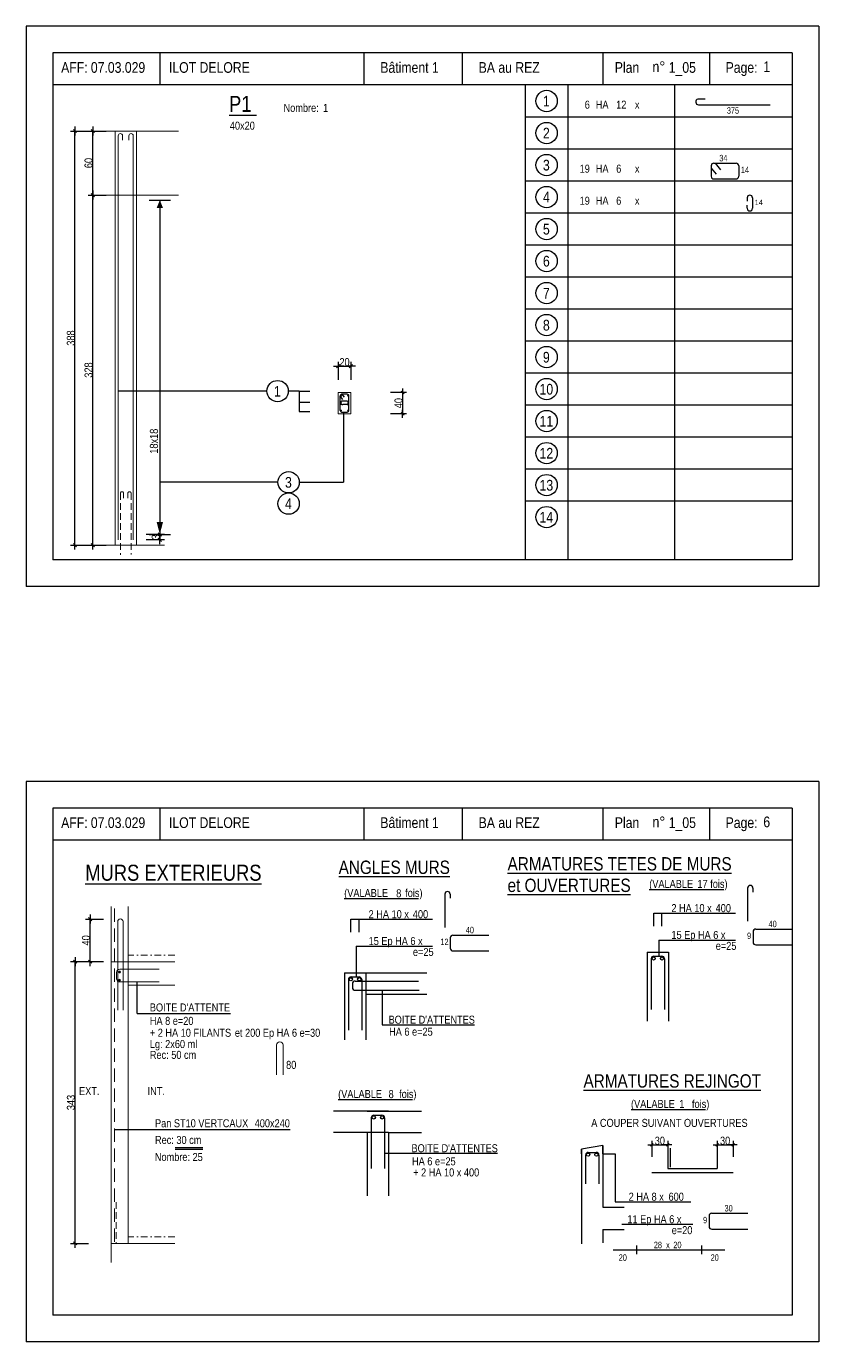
# Model space of a CAD drawing. Header units: metres. Extents: x -9927 to 45032, y -190416 to 12166.
# Drawn here: x 297 to 1782, y -60588 to -58122 of the extents above; entities that cross this region are included whole.
import ezdxf
from ezdxf.enums import TextEntityAlignment as Align

# ---------------------------------------------------------------- set-up
doc = ezdxf.new("R2010")
doc.units = ezdxf.units.M
doc.header["$PDMODE"] = 65
doc.linetypes.add('CACHE2', pattern=[0.1875, 0.125, -0.0625])
doc.linetypes.add('TIRETPT2', pattern=[12.7, 6.35, -3.175, 0, -3.175])
for name, color, linetype in [('01_cote_gen', 4, 'Continuous'), ('01_fenetres', 171, 'Continuous'), ('01_linteaux', 3, 'Continuous'), ('01_sem', 42, 'Continuous'), ('01_texte', 230, 'Continuous'), ('AA_COTES', 2, 'Continuous')]:
    doc.layers.add(name, color=color, linetype=linetype)
doc.styles.add('STYLE2', font='ARIALN.TTF')
doc.dimstyles.new('JB25', dxfattribs={"dimscale": 0.1, "dimtxt": 150, "dimasz": 17, "dimexe": 0.1, "dimexo": 0.1, "dimgap": 0.09, "dimtad": 1, "dimdec": 1, "dimlfac": 0.5, "dimdsep": 46, "dimtxsty": 'STYLE2', "dimblk1": 'BOND_G', "dimblk2": 'BOND_D', "dimsah": 1, "dimcen": 1.5, "dimdle": 0.01, "dimse1": 1, "dimse2": 1, "dimclrd": 4, "dimclre": 2, "dimclrt": 5, "dimadec": 0, "dimazin": 0, "dimtfac": 2.333333, "dimtdec": 1, "dimtix": 1, "dimtmove": 2, "dimatfit": 3, "dimldrblk": 'BOND_G', "dimfxl": 1, "dimtolj": 1, "dimtzin": 0, "dimarcsym": 0})
doc.dimstyles.new('JB50', dxfattribs={"dimscale": 0.1, "dimtxt": 150, "dimasz": 15, "dimexe": 0.1, "dimexo": 0.1, "dimgap": 0.09, "dimtad": 1, "dimdec": 1, "dimdsep": 46, "dimtxsty": 'STYLE2', "dimblk1": 'BOND_G', "dimblk2": 'BOND_D', "dimsah": 1, "dimcen": 1.5, "dimdle": 0.01, "dimse1": 1, "dimse2": 1, "dimclrd": 4, "dimclre": 2, "dimclrt": 6, "dimazin": 2, "dimtfac": 2.333333, "dimtdec": 1, "dimtix": 1, "dimtmove": 2, "dimatfit": 3, "dimldrblk": 'BOND_G', "dimfxl": 1, "dimtolj": 1, "dimtzin": 0, "dimarcsym": 0})

# ---------------------------------------------------------------- blocks, each defined once
blk = doc.blocks.new('BOND_G')
at = {"layer": 'AA_COTES', "color": 0}
for p, q in [((0, -5), (0, 15)), ((5, 0), (-5, 0)), ((1.8, 1.8), (-1.8, -1.8))]:
    blk.add_line(p, q, dxfattribs=at)
blk = doc.blocks.new('BOND_D')
at = {"layer": 'AA_COTES', "color": 0}
for p, q in [((5, 0), (-5, 0)), ((-1.8, -1.8), (1.8, 1.8)), ((0, 5), (0, -15))]:
    blk.add_line(p, q, dxfattribs=at)
blk = doc.blocks.new('*D599')
at = {"layer": '01_cote_gen', "color": 4, "linetype": 'Continuous', "lineweight": -2, "transparency": 16777216}
blk.add_line((388.7, -59092.8), (388.7, -58320.2), dxfattribs=at)
at = {"layer": 'DEFPOINTS', "color": 0, "linetype": 'Continuous', "lineweight": 0, "transparency": 16777216}
for p in [(388.7, -58318.5), (503.8, -58318.5), (463.8, -59094.5)]:
    blk.add_point(p, dxfattribs=at)
at = {"layer": '01_cote_gen', "color": 4, "linetype": 'Continuous', "lineweight": -2, "transparency": 16777216, "xscale": 1.7, "yscale": 1.7, "zscale": 1.7}
for name, p, rotation in [('BOND_D', (388.7, -58318.5), 90), ('BOND_G', (388.7, -59094.5), 270)]:
    blk.add_blockref(name, p, dxfattribs=dict(at, rotation=rotation))
at = {"layer": '01_cote_gen', "color": 5, "linetype": 'Continuous', "lineweight": 0, "transparency": 16777216, "insert": (381, -58706.5), "char_height": 15, "attachment_point": 5, "rotation": 90, "style": 'STYLE2'}
blk.add_mtext('\\A1;388', dxfattribs=at)
blk = doc.blocks.new('*D600')
at = {"layer": '01_cote_gen', "color": 4, "linetype": 'Continuous', "lineweight": -2, "transparency": 16777216}
blk.add_line((421.9, -58436.8), (421.9, -58320.2), dxfattribs=at)
at = {"layer": 'DEFPOINTS', "color": 0, "linetype": 'Continuous', "lineweight": 0, "transparency": 16777216}
for p in [(421.9, -58318.5), (550.5, -58318.5), (559.6, -58438.5)]:
    blk.add_point(p, dxfattribs=at)
at = {"layer": '01_cote_gen', "color": 4, "linetype": 'Continuous', "lineweight": -2, "transparency": 16777216, "xscale": 1.7, "yscale": 1.7, "zscale": 1.7}
for name, p, rotation in [('BOND_D', (421.9, -58318.5), 90), ('BOND_G', (421.9, -58438.5), 270)]:
    blk.add_blockref(name, p, dxfattribs=dict(at, rotation=rotation))
at = {"layer": '01_cote_gen', "color": 5, "linetype": 'Continuous', "lineweight": 0, "transparency": 16777216, "insert": (414.2, -58378.5), "char_height": 15, "attachment_point": 5, "rotation": 90, "style": 'STYLE2'}
blk.add_mtext('\\A1;60', dxfattribs=at)
blk = doc.blocks.new('*D601')
at = {"layer": '01_cote_gen', "color": 4, "linetype": 'Continuous', "lineweight": -2, "transparency": 16777216}
blk.add_line((421.9, -59092.8), (421.9, -58440.2), dxfattribs=at)
at = {"layer": 'DEFPOINTS', "color": 0, "linetype": 'Continuous', "lineweight": 0, "transparency": 16777216}
for p in [(421.9, -58438.5), (430.4, -58438.5), (440, -59094.5)]:
    blk.add_point(p, dxfattribs=at)
at = {"layer": '01_cote_gen', "color": 4, "linetype": 'Continuous', "lineweight": -2, "transparency": 16777216, "xscale": 1.7, "yscale": 1.7, "zscale": 1.7}
for name, p, rotation in [('BOND_D', (421.9, -58438.5), 90), ('BOND_G', (421.9, -59094.5), 270)]:
    blk.add_blockref(name, p, dxfattribs=dict(at, rotation=rotation))
at = {"layer": '01_cote_gen', "color": 5, "linetype": 'Continuous', "lineweight": 0, "transparency": 16777216, "insert": (414.2, -58766.5), "char_height": 15, "attachment_point": 5, "rotation": 90, "style": 'STYLE2'}
blk.add_mtext('\\A1;328', dxfattribs=at)
blk = doc.blocks.new('*D602')
at = {"layer": '01_cote_gen', "color": 4, "linetype": 'Continuous', "lineweight": -2, "transparency": 16777216}
blk.add_line((547.7, -59076.2), (547.7, -59082.8), dxfattribs=at)
at = {"layer": 'DEFPOINTS', "color": 0, "linetype": 'Continuous', "lineweight": 0, "transparency": 16777216}
for p in [(497.8, -59084.5), (540.9, -59074.5), (547.7, -59084.5)]:
    blk.add_point(p, dxfattribs=at)
at = {"layer": '01_cote_gen', "color": 4, "linetype": 'Continuous', "lineweight": -2, "transparency": 16777216, "xscale": 1.7, "yscale": 1.7, "zscale": 1.7}
for name, p, rotation in [('BOND_G', (547.7, -59074.5), 90), ('BOND_D', (547.7, -59084.5), 270)]:
    blk.add_blockref(name, p, dxfattribs=dict(at, rotation=rotation))
at = {"layer": '01_cote_gen', "color": 5, "linetype": 'Continuous', "lineweight": 0, "transparency": 16777216, "insert": (540, -59079.5), "char_height": 15, "attachment_point": 5, "rotation": 90, "style": 'STYLE2'}
blk.add_mtext('\\A1;3', dxfattribs=at)
blk = doc.blocks.new('*D603')
at = {"layer": '01_cote_gen', "color": 4, "linetype": 'Continuous', "lineweight": -2, "transparency": 16777216}
blk.add_line((1002.7, -58810), (1002.7, -58847), dxfattribs=at)
at = {"layer": 'DEFPOINTS', "color": 0, "linetype": 'Continuous', "lineweight": 0, "transparency": 16777216}
for p in [(905.9, -58808.5), (905.9, -58848.5), (1002.7, -58848.5)]:
    blk.add_point(p, dxfattribs=at)
at = {"layer": '01_cote_gen', "color": 4, "linetype": 'Continuous', "lineweight": -2, "transparency": 16777216, "xscale": 1.5, "yscale": 1.5, "zscale": 1.5}
for name, p, rotation in [('BOND_G', (1002.7, -58808.5), 90), ('BOND_D', (1002.7, -58848.5), 270)]:
    blk.add_blockref(name, p, dxfattribs=dict(at, rotation=rotation))
at = {"layer": '01_cote_gen', "color": 6, "linetype": 'Continuous', "lineweight": 0, "transparency": 16777216, "insert": (995.1, -58828.5), "char_height": 15, "attachment_point": 5, "rotation": 90, "style": 'STYLE2'}
blk.add_mtext('\\A1;40', dxfattribs=at)
blk = doc.blocks.new('*D604')
at = {"layer": '01_cote_gen', "color": 4, "linetype": 'Continuous', "lineweight": -2, "transparency": 16777216}
blk.add_line((883.6, -58759.4), (904.2, -58759.4), dxfattribs=at)
at = {"layer": 'DEFPOINTS', "color": 0, "linetype": 'Continuous', "lineweight": 0, "transparency": 16777216}
for p in [(905.9, -58759.4), (881.9, -58808.5), (905.9, -58808.5)]:
    blk.add_point(p, dxfattribs=at)
at = {"layer": '01_cote_gen', "color": 4, "linetype": 'Continuous', "lineweight": -2, "transparency": 16777216, "xscale": 1.7, "yscale": 1.7, "zscale": 1.7, "rotation": 180}
blk.add_blockref('BOND_G', (881.9, -58759.4), dxfattribs=at)
at = {"layer": '01_cote_gen', "color": 4, "linetype": 'Continuous', "lineweight": -2, "transparency": 16777216, "xscale": 1.7, "yscale": 1.7, "zscale": 1.7}
blk.add_blockref('BOND_D', (905.9, -58759.4), dxfattribs=at)
at = {"layer": '01_cote_gen', "color": 5, "linetype": 'Continuous', "lineweight": 0, "transparency": 16777216, "insert": (893.9, -58751.7), "char_height": 15, "attachment_point": 5, "style": 'STYLE2'}
blk.add_mtext('\\A1;20', dxfattribs=at)
blk = doc.blocks.new('*D632')
at = {"layer": '01_cote_gen', "color": 4, "linetype": 'Continuous', "lineweight": -2, "transparency": 16777216}
blk.add_line((416.9, -59873.7), (416.9, -59797.2), dxfattribs=at)
at = {"layer": 'DEFPOINTS', "color": 0, "linetype": 'Continuous', "lineweight": 0, "transparency": 16777216}
for p in [(416.9, -59795.5), (470.5, -59795.5), (456.7, -59875.4)]:
    blk.add_point(p, dxfattribs=at)
at = {"layer": '01_cote_gen', "color": 4, "linetype": 'Continuous', "lineweight": -2, "transparency": 16777216, "xscale": 1.7, "yscale": 1.7, "zscale": 1.7}
for name, p, rotation in [('BOND_D', (416.9, -59795.5), 90), ('BOND_G', (416.9, -59875.4), 270)]:
    blk.add_blockref(name, p, dxfattribs=dict(at, rotation=rotation))
at = {"layer": '01_cote_gen', "color": 5, "linetype": 'Continuous', "lineweight": 0, "transparency": 16777216, "insert": (409.3, -59835.5), "char_height": 15, "attachment_point": 5, "rotation": 90, "style": 'STYLE2'}
blk.add_mtext('\\A1;40', dxfattribs=at)
blk = doc.blocks.new('*D633')
at = {"layer": '01_cote_gen', "color": 4, "linetype": 'Continuous', "lineweight": -2, "transparency": 16777216}
blk.add_line((416.9, -59873.7), (416.9, -59797.2), dxfattribs=at)
at = {"layer": 'DEFPOINTS', "color": 0, "linetype": 'Continuous', "lineweight": 0, "transparency": 16777216}
for p in [(416.9, -59795.5), (470.5, -59795.5), (456.7, -59875.4)]:
    blk.add_point(p, dxfattribs=at)
at = {"layer": '01_cote_gen', "color": 4, "linetype": 'Continuous', "lineweight": -2, "transparency": 16777216, "xscale": 1.7, "yscale": 1.7, "zscale": 1.7}
for name, p, rotation in [('BOND_D', (416.9, -59795.5), 90), ('BOND_G', (416.9, -59875.4), 270)]:
    blk.add_blockref(name, p, dxfattribs=dict(at, rotation=rotation))
at = {"layer": '01_cote_gen', "color": 5, "linetype": 'Continuous', "lineweight": 0, "transparency": 16777216, "insert": (409.3, -59835.5), "char_height": 15, "attachment_point": 5, "rotation": 90, "style": 'STYLE2'}
blk.add_mtext('\\A1;40', dxfattribs=at)
blk = doc.blocks.new('*D652')
at = {"layer": '01_texte', "color": 4, "lineweight": -2, "transparency": 16777216}
blk.add_line((1593.6, -60218.7), (1620.6, -60218.7), dxfattribs=at)
at = {"layer": 'DEFPOINTS', "color": 0, "lineweight": 0, "transparency": 16777216}
for p in [(1622.1, -60218.7), (1592.1, -60232.4), (1622.1, -60232.4)]:
    blk.add_point(p, dxfattribs=at)
at = {"layer": '01_texte', "color": 4, "lineweight": -2, "transparency": 16777216, "xscale": 1.5, "yscale": 1.5, "zscale": 1.5, "rotation": 180}
blk.add_blockref('BOND_G', (1592.1, -60218.7), dxfattribs=at)
at = {"layer": '01_texte', "color": 4, "lineweight": -2, "transparency": 16777216, "xscale": 1.5, "yscale": 1.5, "zscale": 1.5}
blk.add_blockref('BOND_D', (1622.1, -60218.7), dxfattribs=at)
at = {"layer": '01_texte', "color": 6, "transparency": 16777216, "insert": (1607.1, -60211.1), "char_height": 15, "attachment_point": 5, "style": 'STYLE2'}
blk.add_mtext('\\A1;30', dxfattribs=at)
blk = doc.blocks.new('*D634')
at = {"layer": '01_texte', "color": 4, "lineweight": -2, "transparency": 16777216}
blk.add_line((1471.3, -60218.7), (1498.3, -60218.7), dxfattribs=at)
at = {"layer": 'DEFPOINTS', "color": 0, "lineweight": 0, "transparency": 16777216}
for p in [(1499.8, -60218.7), (1469.8, -60244.3), (1499.8, -60244.3)]:
    blk.add_point(p, dxfattribs=at)
at = {"layer": '01_texte', "color": 4, "lineweight": -2, "transparency": 16777216, "xscale": 1.5, "yscale": 1.5, "zscale": 1.5, "rotation": 180}
blk.add_blockref('BOND_G', (1469.8, -60218.7), dxfattribs=at)
at = {"layer": '01_texte', "color": 4, "lineweight": -2, "transparency": 16777216, "xscale": 1.5, "yscale": 1.5, "zscale": 1.5}
blk.add_blockref('BOND_D', (1499.8, -60218.7), dxfattribs=at)
at = {"layer": '01_texte', "color": 6, "transparency": 16777216, "insert": (1484.8, -60211.1), "char_height": 15, "attachment_point": 5, "style": 'STYLE2'}
blk.add_mtext('\\A1;30', dxfattribs=at)
blk = doc.blocks.new('*D635')
at = {"layer": '01_cote_gen', "color": 4, "linetype": 'Continuous', "lineweight": -2, "transparency": 16777216}
blk.add_line((388.8, -60401.7), (388.8, -59877.1), dxfattribs=at)
at = {"layer": 'DEFPOINTS', "color": 0, "linetype": 'Continuous', "lineweight": 0, "transparency": 16777216}
for p in [(388.8, -59875.4), (562.4, -59875.4), (562.4, -60403.4)]:
    blk.add_point(p, dxfattribs=at)
at = {"layer": '01_cote_gen', "color": 4, "linetype": 'Continuous', "lineweight": -2, "transparency": 16777216, "xscale": 1.7, "yscale": 1.7, "zscale": 1.7}
for name, p, rotation in [('BOND_D', (388.8, -59875.4), 90), ('BOND_G', (388.8, -60403.4), 270)]:
    blk.add_blockref(name, p, dxfattribs=dict(at, rotation=rotation))
at = {"layer": '01_cote_gen', "color": 5, "linetype": 'Continuous', "lineweight": 0, "transparency": 16777216, "insert": (381.1, -60139.4), "char_height": 15, "attachment_point": 5, "rotation": 90, "style": 'STYLE2'}
blk.add_mtext('\\A1;343', dxfattribs=at)

msp = doc.modelspace()

# ---------------------------------------------------------------- linework, layer by layer
at = {"layer": '01_cote_gen', "color": 2, "linetype": 'CACHE2', "lineweight": 0, "ltscale": 100}
for p, q in [((473.81, -58997.51), (473.81, -59113.07)), ((479.81, -58997.51), (479.81, -59006.48)), ((487.81, -58997.51), (487.81, -59006.48)), ((493.81, -58997.51), (493.81, -59112.22)), ((465.82, -60326.01), (465.82, -60403.42))]:
    msp.add_line(p, q, dxfattribs=at)
for centre in [(476.81, -58997.51), (490.81, -58997.51)]:
    msp.add_arc(centre, 3, 0, 180, dxfattribs=at)
at = {"layer": '01_fenetres', "ltscale": 30}
for p, q in [((347.47, -58172.22), (347.47, -59122.22)), ((1732.47, -58172.22), (347.47, -58172.22)), ((547.47, -58172.22), (547.47, -58232.22)), ((929.97, -58172.22), (929.97, -58232.22)), ((1114.23, -58172.22), (1114.23, -58232.22)), ((1378.34, -58232.22), (1378.34, -58172.22)), ((1578.34, -58232.22), (1578.34, -58172.22)), ((1732.47, -58172.22), (1732.47, -59122.22)), ((1732.47, -58232.22), (347.47, -58232.22)), ((1732.47, -59122.22), (347.47, -59122.22)), ((347.47, -59587.7), (347.47, -60537.7)), ((347.47, -59587.7), (347.47, -60537.7)), ((347.47, -59587.7), (347.47, -60537.7)), ((1732.47, -59587.7), (347.47, -59587.7)), ((547.47, -59587.7), (547.47, -59647.7)), ((929.97, -59587.7), (929.97, -59647.7)), ((1114.23, -59587.7), (1114.23, -59647.7)), ((1378.34, -59647.7), (1378.34, -59587.7)), ((1578.34, -59647.7), (1578.34, -59587.7)), ((1732.47, -59587.7), (1732.47, -60537.7)), ((1732.47, -59647.7), (347.47, -59647.7)), ((1732.47, -60537.7), (347.47, -60537.7))]:
    msp.add_line(p, q, dxfattribs=at)
at = {"layer": '01_linteaux', "linetype": 'Continuous'}
for p, q in [((1556.01, -58258.47), (1569.75, -58258.47)), ((1557.24, -58269.45), (1691.56, -58269.45)), ((1585.92, -58378.75), (1627.69, -58378.75)), ((1588.61, -58378.75), (1598.59, -58391.06)), ((1580.92, -58383.75), (1580.92, -58403.36)), ((1580.92, -58387.89), (1590.11, -58399.22)), ((1632.69, -58383.75), (1632.69, -58403.36)), ((1585.92, -58408.36), (1627.69, -58408.36)), ((1648.5, -58443.75), (1648.5, -58450.12)), ((1658.5, -58443.75), (1658.5, -58463.36)), ((1648.5, -58463.36), (1648.5, -58457.51)), ((1081.89, -59748.94), (1081.89, -59811.11)), ((1091.89, -59748.94), (1091.89, -59756.35)), ((1092, -59830.67), (1092, -59850.28)), ((1097, -59825.67), (1164.59, -59825.67)), ((1097, -59855.28), (1164.59, -59855.28)), ((893.56, -59896.51), (893.56, -60022.22)), ((893.56, -59896.51), (1047.99, -59896.51)), ((901.06, -59909.01), (901.06, -60004.01)), ((906.06, -59904.01), (921.06, -59904.01)), ((926.06, -59909.01), (926.06, -60004.01)), ((933.56, -59896.51), (933.56, -60022.22)), ((908.56, -59916.77), (908.56, -59924.01)), ((913.56, -59911.77), (1032.62, -59911.77)), ((913.56, -59929.01), (1033.56, -59929.01)), ((933.56, -59936.51), (1047.99, -59936.51)), ((976.52, -60155.55), (873.09, -60155.55)), ((936.52, -60155.55), (1038.24, -60155.55)), ((944.02, -60168.05), (944.02, -60263.05)), ((949.02, -60163.05), (964.02, -60163.05)), ((969.02, -60168.05), (969.02, -60263.05)), ((976.52, -60195.55), (873.09, -60195.55)), ((936.52, -60195.55), (936.52, -60314.12)), ((976.52, -60195.55), (976.52, -60314.12)), ((976.52, -60195.55), (1038.24, -60195.55))]:
    msp.add_line(p, q, dxfattribs=at)
for centre in [(905.72, -59908.33), (921.39, -59908.33), (948.68, -60167.37), (964.35, -60167.37)]:
    msp.add_circle(centre, 3, dxfattribs=at)
for centre, start, end in [((1557.12, -58263.35), 102.77382, 192.77382), ((1557.24, -58264.45), 180, 270), ((1585.92, -58383.75), 90, 180), ((1627.69, -58383.75), 0, 90), ((1585.92, -58403.36), 180, 270), ((1627.69, -58403.36), 270, 0), ((1653.5, -58443.75), 90, 180), ((1653.5, -58443.75), 0, 90), ((1653.5, -58463.36), 180, 270), ((1653.5, -58463.36), 270, 0), ((1086.89, -59748.94), 90, 180), ((1086.89, -59748.94), 0, 90), ((1097, -59830.67), 90, 180), ((1097, -59850.28), 180, 270), ((906.06, -59909.01), 90, 180), ((921.06, -59909.01), 0, 90), ((913.56, -59916.77), 90, 180), ((913.56, -59924.01), 180, 270), ((949.02, -60168.05), 90, 180), ((964.02, -60168.05), 0, 90)]:
    msp.add_arc(centre, 5, start, end, dxfattribs=at)
at = {"layer": '01_sem', "color": 2, "lineweight": 0, "ltscale": 7}
for p, q in [((463.81, -58318.51), (447.37, -58318.51)), ((463.81, -58318.51), (463.81, -59094.51)), ((582.99, -58318.51), (463.81, -58318.51)), ((469.81, -58327.29), (469.81, -59084.51)), ((477.81, -58327.29), (477.81, -58335.69)), ((489.81, -58327.29), (489.81, -58335.69)), ((497.81, -58327.29), (497.81, -59084.51)), ((503.81, -58318.51), (503.81, -59094.51)), ((463.81, -58438.51), (447.37, -58438.51)), ((582.99, -58438.51), (463.81, -58438.51)), ((881.88, -58848.53), (881.88, -58808.53)), ((905.88, -58808.53), (881.88, -58808.53)), ((881.88, -58848.53), (881.88, -58808.53)), ((905.88, -58808.53), (881.88, -58808.53)), ((905.88, -58848.53), (905.88, -58808.53)), ((881.88, -58848.53), (905.88, -58848.53)), ((881.88, -58848.53), (905.88, -58848.53)), ((447.37, -59094.51), (556.4, -59094.51)), ((456.54, -59772.27), (456.54, -60439.08)), ((488.54, -59772.27), (488.54, -59875.42)), ((468.71, -59800.42), (468.71, -59966.47)), ((478.71, -59800.42), (478.71, -59966.47)), ((575.72, -59875.42), (456.54, -59875.42)), ((488.54, -59875.42), (488.54, -60403.42)), ((466.72, -59895.42), (466.72, -59907.42)), ((472.72, -59889.42), (546.72, -59889.42)), ((472.72, -59913.42), (546.72, -59913.42)), ((575.87, -59919.43), (488.69, -59919.43)), ((766.54, -60031.59), (766.54, -60087.74)), ((778.54, -60031.59), (778.54, -60087.74)), ((575.72, -60403.42), (456.54, -60403.42))]:
    msp.add_line(p, q, dxfattribs=at)
at = {"layer": '01_sem', "color": 5, "linetype": 'CACHE2', "lineweight": 0, "ltscale": 200}
msp.add_line((462.54, -59775.7), (462.54, -60403.42), dxfattribs=at)
at = {"layer": '01_sem', "color": 2, "linetype": 'TIRETPT2', "lineweight": 0, "ltscale": 2}
for p, q in [((575.72, -59863.42), (488.54, -59863.42)), ((575.72, -60391.42), (488.54, -60391.42))]:
    msp.add_line(p, q, dxfattribs=at)
at = {"layer": '01_sem', "color": 2, "lineweight": 0, "ltscale": 7, "const_width": 2.5, "flags": 128}
for points in [[(470.92, -59910.07, 1), (473.42, -59910.07, 1)], [(470.99, -59894.75, 1), (473.49, -59894.75, 1)]]:
    msp.add_lwpolyline(points, format="xyb", close=True, dxfattribs=at)
at = {"layer": '01_sem', "color": 2, "lineweight": 0, "ltscale": 7}
for centre, radius, start, end in [((473.81, -58327.29), 4, 0, 180), ((493.81, -58327.29), 4, 0, 180), ((473.71, -59800.42), 5, 0, 180), ((472.72, -59895.42), 6, 90, 180), ((472.72, -59907.42), 6, 180, 270), ((772.54, -60031.59), 6, 90, 180), ((772.54, -60031.59), 6, 0, 90)]:
    msp.add_arc(centre, radius, start, end, dxfattribs=at)
at = {"layer": '01_texte', "ltscale": 30}
for p, q in [((297.47, -58122.22), (297.47, -59172.22)), ((1782.47, -58122.22), (297.47, -58122.22)), ((1782.47, -58122.22), (1782.47, -59172.22)), ((1232.47, -58232.22), (1232.47, -59122.22)), ((1312.47, -58232.22), (1312.47, -59122.22)), ((1512.47, -58232.22), (1512.47, -59122.22)), ((1732.47, -58292.22), (1232.47, -58292.22)), ((1732.47, -58352.22), (1232.47, -58352.22)), ((1732.47, -58412.22), (1232.47, -58412.22)), ((527.54, -58447.79), (567.86, -58447.79)), ((547.7, -58447.79), (547.7, -59081.38)), ((1732.47, -58472.22), (1232.47, -58472.22)), ((1732.47, -58532.22), (1232.47, -58532.22)), ((1732.47, -58592.22), (1232.47, -58592.22)), ((1732.47, -58652.22), (1232.47, -58652.22)), ((1732.47, -58712.22), (1232.47, -58712.22)), ((1732.47, -58772.22), (1232.47, -58772.22)), ((885.88, -58842.19), (885.88, -58814.92)), ((885.88, -58816.17), (889.88, -58821.53)), ((898.88, -58811.92), (888.88, -58811.92)), ((888.88, -58811.92), (892.88, -58817.28)), ((898.88, -58825.08), (888.88, -58825.08)), ((901.88, -58842.19), (901.88, -58814.92)), ((888.88, -58831.08), (890.97, -58831.08)), ((888.88, -58845.19), (898.88, -58845.19)), ((896.7, -58831.08), (890.79, -58831.08)), ((898.88, -58831.08), (891.03, -58831.08)), ((1732.47, -58832.22), (1232.47, -58832.22)), ((1732.47, -58892.22), (1232.47, -58892.22)), ((1732.47, -58952.22), (1232.47, -58952.22)), ((1732.47, -59012.22), (1232.47, -59012.22)), ((527.54, -59074.51), (567.86, -59074.51)), ((1782.47, -59172.22), (297.47, -59172.22)), ((297.47, -59537.7), (297.47, -60587.7)), ((1782.47, -59537.7), (297.47, -59537.7)), ((1782.47, -59537.7), (1782.47, -60587.7)), ((1782.47, -60587.7), (297.47, -60587.7))]:
    msp.add_line(p, q, dxfattribs=at)
at = {"layer": '01_texte'}
for p, q in [((748.42, -58806.06), (469.81, -58806.06)), ((808.89, -58806.06), (788.42, -58806.06)), ((808.89, -58806.06), (808.89, -58844.08)), ((808.89, -58806.06), (828.9, -58806.06)), ((808.89, -58827.02), (828.9, -58827.02)), ((808.89, -58844.08), (828.9, -58844.08)), ((891.99, -58845.19), (891.99, -58976.76)), ((769.09, -58976.76), (547.7, -58976.76)), ((809.09, -58976.76), (891.99, -58976.76)), ((1649.36, -59737.53), (1649.36, -59799.71)), ((1659.36, -59737.53), (1659.36, -59744.94)), ((1473.31, -59808.6), (1473.31, -59784.55)), ((1473.31, -59784.55), (1626.28, -59784.55)), ((1488.72, -59808.6), (1488.72, -59784.55)), ((905.84, -59820.01), (905.84, -59795.96)), ((905.84, -59795.96), (1058.81, -59795.96)), ((921.25, -59820.01), (921.25, -59795.96)), ((1482.9, -59834.86), (1626.28, -59834.86)), ((1482.9, -59834.86), (1482.9, -59865.14)), ((1659.47, -59819.26), (1659.47, -59838.87)), ((1664.47, -59814.26), (1732.05, -59814.26)), ((915.43, -59846.26), (1058.81, -59846.26)), ((915.43, -59846.26), (915.43, -59904.01)), ((1461.02, -59857.64), (1461.02, -59987.16)), ((1461.02, -59857.64), (1501.02, -59857.64)), ((1501.02, -59857.64), (1501.02, -59987.16)), ((1664.47, -59843.87), (1732.05, -59843.87)), ((1468.52, -59870.14), (1468.52, -59965.14)), ((1473.52, -59865.14), (1488.52, -59865.14)), ((1493.52, -59870.14), (1493.52, -59965.14)), ((505.29, -59972.59), (505.29, -59913.42)), ((964.28, -59929.01), (964.28, -59993.7)), ((505.29, -59972.59), (680.08, -59972.59)), ((964.28, -59993.7), (1137.38, -59993.7)), ((462.54, -60189.92), (791.97, -60189.92)), ((628.01, -60224.11), (576.26, -60224.11)), ((628.01, -60227.41), (576.26, -60227.41)), ((1378.14, -60220.09), (1338.14, -60227.06)), ((1338.14, -60226.78), (1338.14, -60403.99)), ((1338.14, -60235.89), (1338.14, -60226.78)), ((1378.14, -60220.09), (1378.14, -60335.66)), ((1378.14, -60235.89), (1378.14, -60220.09)), ((1505.01, -60260.41), (1505.01, -60224.72)), ((969.02, -60234.61), (1180.34, -60234.61)), ((1345.64, -60237.8), (1345.64, -60291.79)), ((1350.64, -60232.8), (1365.64, -60232.8)), ((1370.64, -60237.8), (1370.64, -60291.79)), ((1378.14, -60235.89), (1400.75, -60235.89)), ((1400.75, -60235.89), (1400.75, -60325.52)), ((1499.78, -60232.41), (1499.78, -60262.83)), ((1592.1, -60232.41), (1592.1, -60262.83)), ((1469.78, -60270.78), (1622.1, -60270.78)), ((1499.78, -60262.83), (1592.1, -60262.83)), ((1400.75, -60325.52), (1542.94, -60325.52)), ((1378.14, -60335.66), (1418.13, -60335.66)), ((1576.99, -60352.1), (1576.99, -60371.71)), ((1581.99, -60347.1), (1649.57, -60347.1)), ((1378.14, -60377.66), (1418.13, -60377.66)), ((1378.14, -60377.66), (1378.14, -60402.42)), ((1413.34, -60367.7), (1546.56, -60367.7)), ((1581.99, -60376.71), (1649.57, -60376.71)), ((1397.04, -60415.65), (1606.67, -60415.65)), ((1440.86, -60407.52), (1440.86, -60423.46)), ((1562.85, -60407.52), (1562.85, -60423.46))]:
    msp.add_line(p, q, dxfattribs=at)
at = {"layer": '01_texte', "ltscale": 30, "const_width": 1.5, "flags": 128}
for points in [[(888.35, -58814.77, -1), (886.85, -58814.77, -1)], [(899.41, -58814.77, 1), (900.91, -58814.77, 1)], [(888.35, -58828.42, 1), (886.85, -58828.42, 1)], [(888.35, -58842.33, 1), (886.85, -58842.33, 1)], [(899.41, -58828.42, -1), (900.91, -58828.42, -1)], [(899.41, -58842.33, -1), (900.91, -58842.33, -1)]]:
    msp.add_lwpolyline(points, format="xyb", close=True, dxfattribs=at)
at = {"layer": '01_texte'}
for centre, radius in [((1272.47, -58262.22), 20), ((1272.47, -58322.22), 20), ((1272.47, -58382.22), 20), ((1272.47, -58442.22), 20), ((1272.47, -58502.22), 20), ((1272.47, -58562.22), 20), ((1272.47, -58622.22), 20), ((1272.47, -58682.22), 20), ((1272.47, -58742.22), 20), ((768.42, -58806.06), 20), ((1272.47, -58802.22), 20), ((1272.47, -58862.22), 20), ((1272.47, -58922.22), 20), ((789.09, -58976.76), 20), ((1272.47, -58982.22), 20), ((789.09, -59016.76), 20), ((1272.47, -59042.22), 20), ((1473.19, -59869.46), 3), ((1488.86, -59869.46), 3), ((1350.3, -60237.12), 3), ((1365.97, -60237.12), 3)]:
    msp.add_circle(centre, radius, dxfattribs=at)
at = {"layer": '01_texte', "ltscale": 30}
for centre, start, end in [((888.88, -58814.92), 90.00091, 180), ((888.88, -58828.08), 90.00091, 180), ((898.88, -58814.92), 0, 90.00091), ((898.88, -58828.08), 0, 90.00091), ((888.88, -58828.08), 180, 269.99909), ((888.88, -58842.19), 180, 270), ((898.88, -58828.08), 269.99909, 0), ((898.88, -58842.19), 270, 0)]:
    msp.add_arc(centre, 3, start, end, dxfattribs=at)
at = {"layer": '01_texte'}
for centre, start, end in [((1654.36, -59737.53), 90, 180), ((1654.36, -59737.53), 0, 90), ((1664.47, -59819.26), 90, 180), ((1664.47, -59838.87), 180, 270), ((1473.52, -59870.14), 90, 180), ((1488.52, -59870.14), 0, 90), ((1350.64, -60237.8), 90, 180), ((1365.64, -60237.8), 0, 90), ((1581.99, -60352.1), 90, 180), ((1581.99, -60371.71), 180, 270)]:
    msp.add_arc(centre, 5, start, end, dxfattribs=at)
at = {"layer": '01_texte', "ltscale": 30}
for points in [[(547.7, -58447.79), (541.8, -58462.86), (547.7, -58462.86)], [(547.7, -58447.79), (553.6, -58462.86), (547.7, -58462.86)], [(547.7, -59074.51), (541.8, -59051.44), (547.7, -59051.44)], [(547.7, -59074.51), (553.6, -59051.44), (547.7, -59051.44)]]:
    msp.add_solid(points, dxfattribs=at)
at = {"layer": '01_texte'}
msp.add_solid([(1505.01, -60260.41), (1505.01, -60224.72), (1510.84, -60224.87), (1505.01, -60260.41)], dxfattribs=at)

# ---------------------------------------------------------------- texts
at = {"layer": '01_texte', "style": 'STYLE2'}
for s, height, p in [('AFF:', 20, (362.77, -58209.37)), ('07.03.029', 20, (418.43, -58209.37)), ('ILOT DELORE', 20, (564.82, -58209.37)), ('Bâtiment 1', 20, (960.92, -58209.37)), ('BA au REZ', 20, (1145.18, -58209.37)), ('Plan', 20, (1400.38, -58209.37)), ('n%%D', 20, (1471.07, -58207.93)), ('1_05', 20, (1501.41, -58209.37)), ('Page:', 20, (1608.05, -58209.37)), ('1', 20, (1678.74, -58207.93)), ('%%UP1 ', 30, (677.42, -58282.61)), ('Nombre:', 15, (779.6, -58282.61)), ('1', 15, (853.7, -58282.61)), ('HA', 15, (1364.76, -58276.62)), ('12', 15, (1402.93, -58276.62)), ('375', 12, (1610.3, -58285.96)), ('40x20', 15, (678.91, -58315.95)), ('HA', 15, (1364.76, -58396.62)), ('6', 15, (1402.93, -58396.62)), ('34', 12, (1596.13, -58375.2)), ('14', 12, (1636.67, -58397.41)), ('HA', 15, (1364.76, -58456.62)), ('6', 15, (1402.93, -58456.62)), ('14', 10, (1662.49, -58457.41)), ('AFF:', 20, (362.77, -59624.86)), ('07.03.029', 20, (418.43, -59624.86)), ('ILOT DELORE', 20, (564.82, -59624.86)), ('Bâtiment 1', 20, (960.92, -59624.86)), ('BA au REZ', 20, (1145.18, -59624.86)), ('Plan', 20, (1400.38, -59624.86)), ('n%%D', 20, (1471.07, -59623.41)), ('1_05', 20, (1501.41, -59624.86)), ('Page:', 20, (1608.05, -59624.86)), ('6', 20, (1678.74, -59623.41)), ('%%UANGLES MURS', 25, (882.88, -59711)), ('%%UARMATURES TETES DE MURS', 25, (1199.41, -59704.47)), ('%%UMURS EXTERIEURS', 30, (408.05, -59723.72)), ('%%U(VALABLE            ', 15, (893.27, -59754.15)), ('fois)', 15, (1007.52, -59754.15)), ('%%Uet OUVERTURES', 25, (1199.41, -59744.8)), ('%%U(VALABLE            ', 15, (1464.96, -59737.17)), ('17', 15, (1555.25, -59737.17)), ('fois)', 15, (1579.21, -59737.17)), ('8', 15, (990.7, -59754.74)), ('2 HA 10 x', 15, (939, -59793.93)), ('400', 15, (1021.9, -59793.93)), ('2 HA 10 x', 15, (1506.46, -59782.53)), ('400', 15, (1589.36, -59782.53)), ('40', 12, (1121.06, -59822.12)), ('40', 12, (1688.53, -59810.71)), ('15 Ep HA 6 x', 15, (939, -59844.24)), ('12', 12, (1073.55, -59844.32)), ('15 Ep HA 6 x', 15, (1506.46, -59832.83)), ('9', 12, (1648.3, -59832.91)), ('e=25', 15, (1022.06, -59864.72)), ('e=25', 15, (1589.53, -59853.31)), ("BOITE D'ATTENTE", 15, (529.01, -59968.71)), ('HA 8 e=20', 15, (529.01, -59993.86)), ('+ 2 HA 10 FILANTS', 15, (529.01, -60016.16)), ('et 200 Ep HA 6 e=30', 15, (688.29, -60016.16)), ('Lg: 2x60 ml', 15, (529.01, -60037.3)), ('Rec: 50 cm', 15, (529.01, -60057.59)), ('80', 15, (784.41, -60076.34)), ('%%UARMATURES REJINGOT', 25, (1341.74, -60111.48)), ('EXT.', 15, (396.34, -60125.45)), ('INT.', 15, (524.87, -60125.45)), ('%%U(VALABLE            ', 15, (881.92, -60130.96)), ('8', 15, (976.48, -60131.12)), ('fois)', 15, (996.17, -60130.96)), ('%%U(VALABLE            ', 15, (1430.79, -60149.61)), ('1', 15, (1521.08, -60149.61)), ('fois)', 15, (1545.04, -60149.61)), ('Pan ST10 VERTCAUX  ', 15, (538.68, -60185.81)), ('400x240', 15, (725.48, -60185.81)), ('A COUPER SUIVANT OUVERTURES', 15, (1356.23, -60185.1)), ('Rec: 30 cm', 15, (538.68, -60217.09)), ('Nombre: 25', 15, (538.4, -60249)), ('2 HA 8 x', 15, (1426.33, -60323.5)), ('600', 15, (1501.05, -60323.5)), ('11 Ep HA 6 x', 15, (1423.98, -60365.68)), ('9', 12, (1565.82, -60365.76)), ('30', 12, (1606.05, -60343.55)), ('e=20', 15, (1507.05, -60386.16)), ('x ', 12, (1496.53, -60412.41)), ('20', 12, (1510.08, -60412.41)), ('20', 12, (1407.66, -60436.07)), ('20', 12, (1579.95, -60436.07))]:
    msp.add_text(s, height=height, dxfattribs=at).set_placement(p)
for s, p in [('1', (1272.07, -58262.45)), ('2', (1272.07, -58322.45)), ('3', (1272.07, -58382.45)), ('4', (1272.07, -58442.45)), ('5', (1272.07, -58502.45)), ('6', (1272.07, -58562.45)), ('7', (1272.07, -58622.45)), ('8', (1272.07, -58682.45)), ('9', (1272.07, -58742.45)), ('1', (768.01, -58806.29)), ('10', (1272.07, -58802.45)), ('11', (1272.07, -58862.45)), ('12', (1272.07, -58922.45)), ('3', (788.69, -58976.98)), ('13', (1272.07, -58982.45)), ('4', (788.69, -59016.98)), ('14', (1272.07, -59042.45))]:
    msp.add_text(s, height=20, dxfattribs=at).set_placement(p, align=Align.MIDDLE_CENTER)
for s, height, p in [('6', 15, (1353.56, -58276.62)), ('19', 15, (1353.56, -58396.62)), ('19', 15, (1353.56, -58456.62)), ("BOITE D'ATTENTES", 15, (1138.14, -59991.67)), ('HA 6 e=25', 15, (1059.08, -60014.15)), ("BOITE D'ATTENTES", 15, (1181.1, -60232.59)), ('HA 6 e=25', 15, (1102.04, -60257.14)), ('+ 2 HA 10 x 400', 15, (1146.25, -60277.91)), ('28', 12, (1488.79, -60412.41))]:
    msp.add_text(s, height=height, dxfattribs=at).set_placement(p, align=Align.RIGHT)
for p in [(1442.34, -58276.62), (1442.34, -58396.62), (1442.34, -58456.62)]:
    msp.add_text('x', height=15, dxfattribs=at).set_placement(p, align=Align.CENTER)
msp.add_text('18x18', height=15, rotation=90, dxfattribs=at).set_placement((544.1, -58923.26))

# ---------------------------------------------------------------- dimensions: what is measured, and where the dimension line sits
at = {"layer": '01_cote_gen', "linetype": 'Continuous', "lineweight": 0}
for base, p1, p2, dimstyle, picture, middle in [((388.7, -58318.51), (463.81, -59094.51), (503.81, -58318.51), 'JB25', '*D599', (381.03, -58706.51)), ((421.87, -58318.51), (559.6, -58438.51), (550.54, -58318.51), 'JB25', '*D600', (414.2, -58378.51)), ((421.87, -58438.51), (439.99, -59094.51), (430.37, -58438.51), 'JB25', '*D601', (414.2, -58766.51)), ((1002.72, -58848.53), (905.88, -58808.53), (905.88, -58848.53), 'JB50', '*D603', (995.05, -58828.53)), ((416.92, -59795.49), (456.69, -59875.42), (470.55, -59795.49), 'JB25', '*D632', (409.25, -59835.46)), ((416.92, -59795.49), (456.69, -59875.42), (470.55, -59795.49), 'JB25', '*D633', (409.25, -59835.46))]:
    dim = msp.add_linear_dim(base=base, p1=p1, p2=p2, angle=90, dimstyle=dimstyle, dxfattribs=at)
    dim.commit()
    dim.dimension.update_dxf_attribs({"geometry": picture, "text_midpoint": middle})
dim = msp.add_linear_dim(base=(905.88, -58759.41), p1=(881.88, -58808.53), p2=(905.88, -58808.53), text='20', dimstyle='JB25', dxfattribs=at)
dim.commit()
dim.dimension.update_dxf_attribs({"geometry": '*D604', "text_midpoint": (893.88, -58751.74)})
for base, p1, p2, text, picture, middle in [((547.7, -59084.51), (540.88, -59074.51), (497.81, -59084.51), '3', '*D602', (540.03, -59079.51)), ((388.78, -59875.42), (562.45, -60403.42), (562.45, -59875.42), '343', '*D635', (381.11, -60139.42))]:
    dim = msp.add_linear_dim(base=base, p1=p1, p2=p2, angle=90, text=text, dimstyle='JB25', dxfattribs=at)
    dim.commit()
    dim.dimension.update_dxf_attribs({"geometry": picture, "text_midpoint": middle})
at = {"layer": '01_texte'}
for base, p1, p2, picture, middle in [((1499.78, -60218.74), (1469.78, -60244.32), (1499.78, -60244.32), '*D634', (1484.78, -60211.07)), ((1622.1, -60218.74), (1592.1, -60232.41), (1622.1, -60232.41), '*D652', (1607.1, -60211.07))]:
    dim = msp.add_linear_dim(base=base, p1=p1, p2=p2, dimstyle='JB50', dxfattribs=at)
    dim.commit()
    dim.dimension.update_dxf_attribs({"geometry": picture, "text_midpoint": middle})

doc.saveas('drawing.dxf')
